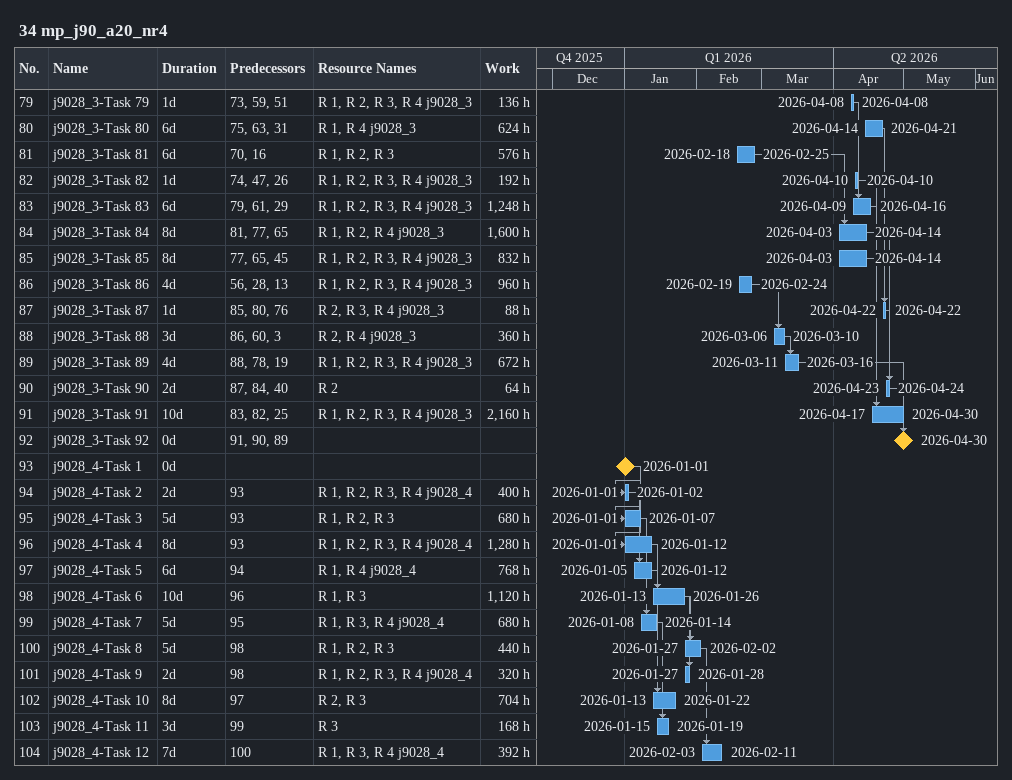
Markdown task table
34 mp_j90_a20_nr4

| ID | Task | Duration | Start | Finish | Predecessors | Resources | Work (h) |
|---|---|---|---|---|---|---|---|
| 79 | j9028_3-Task 79 | 1d | 2026-04-08 | 2026-04-08 | 73, 59, 51 | R 1, R 2, R 3, R 4 j9028_3 | 136 |
| 80 | j9028_3-Task 80 | 6d | 2026-04-14 | 2026-04-21 | 75, 63, 31 | R 1, R 4 j9028_3 | 624 |
| 81 | j9028_3-Task 81 | 6d | 2026-02-18 | 2026-02-25 | 70, 16 | R 1, R 2, R 3 | 576 |
| 82 | j9028_3-Task 82 | 1d | 2026-04-10 | 2026-04-10 | 74, 47, 26 | R 1, R 2, R 3, R 4 j9028_3 | 192 |
| 83 | j9028_3-Task 83 | 6d | 2026-04-09 | 2026-04-16 | 79, 61, 29 | R 1, R 2, R 3, R 4 j9028_3 | 1248 |
| 84 | j9028_3-Task 84 | 8d | 2026-04-03 | 2026-04-14 | 81, 77, 65 | R 1, R 2, R 4 j9028_3 | 1600 |
| 85 | j9028_3-Task 85 | 8d | 2026-04-03 | 2026-04-14 | 77, 65, 45 | R 1, R 2, R 3, R 4 j9028_3 | 832 |
| 86 | j9028_3-Task 86 | 4d | 2026-02-19 | 2026-02-24 | 56, 28, 13 | R 1, R 2, R 3, R 4 j9028_3 | 960 |
| 87 | j9028_3-Task 87 | 1d | 2026-04-22 | 2026-04-22 | 85, 80, 76 | R 2, R 3, R 4 j9028_3 | 88 |
| 88 | j9028_3-Task 88 | 3d | 2026-03-06 | 2026-03-10 | 86, 60, 3 | R 2, R 4 j9028_3 | 360 |
| 89 | j9028_3-Task 89 | 4d | 2026-03-11 | 2026-03-16 | 88, 78, 19 | R 1, R 2, R 3, R 4 j9028_3 | 672 |
| 90 | j9028_3-Task 90 | 2d | 2026-04-23 | 2026-04-24 | 87, 84, 40 | R 2 | 64 |
| 91 | j9028_3-Task 91 | 10d | 2026-04-17 | 2026-04-30 | 83, 82, 25 | R 1, R 2, R 3, R 4 j9028_3 | 2160 |
| 92 | j9028_3-Task 92 | 0d | 2026-04-30 | 2026-04-30 | 91, 90, 89 |  |  |
| 93 | j9028_4-Task 1 | 0d | 2026-01-01 | 2026-01-01 |  |  |  |
| 94 | j9028_4-Task 2 | 2d | 2026-01-01 | 2026-01-02 | 93 | R 1, R 2, R 3, R 4 j9028_4 | 400 |
| 95 | j9028_4-Task 3 | 5d | 2026-01-01 | 2026-01-07 | 93 | R 1, R 2, R 3 | 680 |
| 96 | j9028_4-Task 4 | 8d | 2026-01-01 | 2026-01-12 | 93 | R 1, R 2, R 3, R 4 j9028_4 | 1280 |
| 97 | j9028_4-Task 5 | 6d | 2026-01-05 | 2026-01-12 | 94 | R 1, R 4 j9028_4 | 768 |
| 98 | j9028_4-Task 6 | 10d | 2026-01-13 | 2026-01-26 | 96 | R 1, R 3 | 1120 |
| 99 | j9028_4-Task 7 | 5d | 2026-01-08 | 2026-01-14 | 95 | R 1, R 3, R 4 j9028_4 | 680 |
| 100 | j9028_4-Task 8 | 5d | 2026-01-27 | 2026-02-02 | 98 | R 1, R 2, R 3 | 440 |
| 101 | j9028_4-Task 9 | 2d | 2026-01-27 | 2026-01-28 | 98 | R 1, R 2, R 3, R 4 j9028_4 | 320 |
| 102 | j9028_4-Task 10 | 8d | 2026-01-13 | 2026-01-22 | 97 | R 2, R 3 | 704 |
| 103 | j9028_4-Task 11 | 3d | 2026-01-15 | 2026-01-19 | 99 | R 3 | 168 |
| 104 | j9028_4-Task 12 | 7d | 2026-02-03 | 2026-02-11 | 100 | R 1, R 3, R 4 j9028_4 | 392 |
